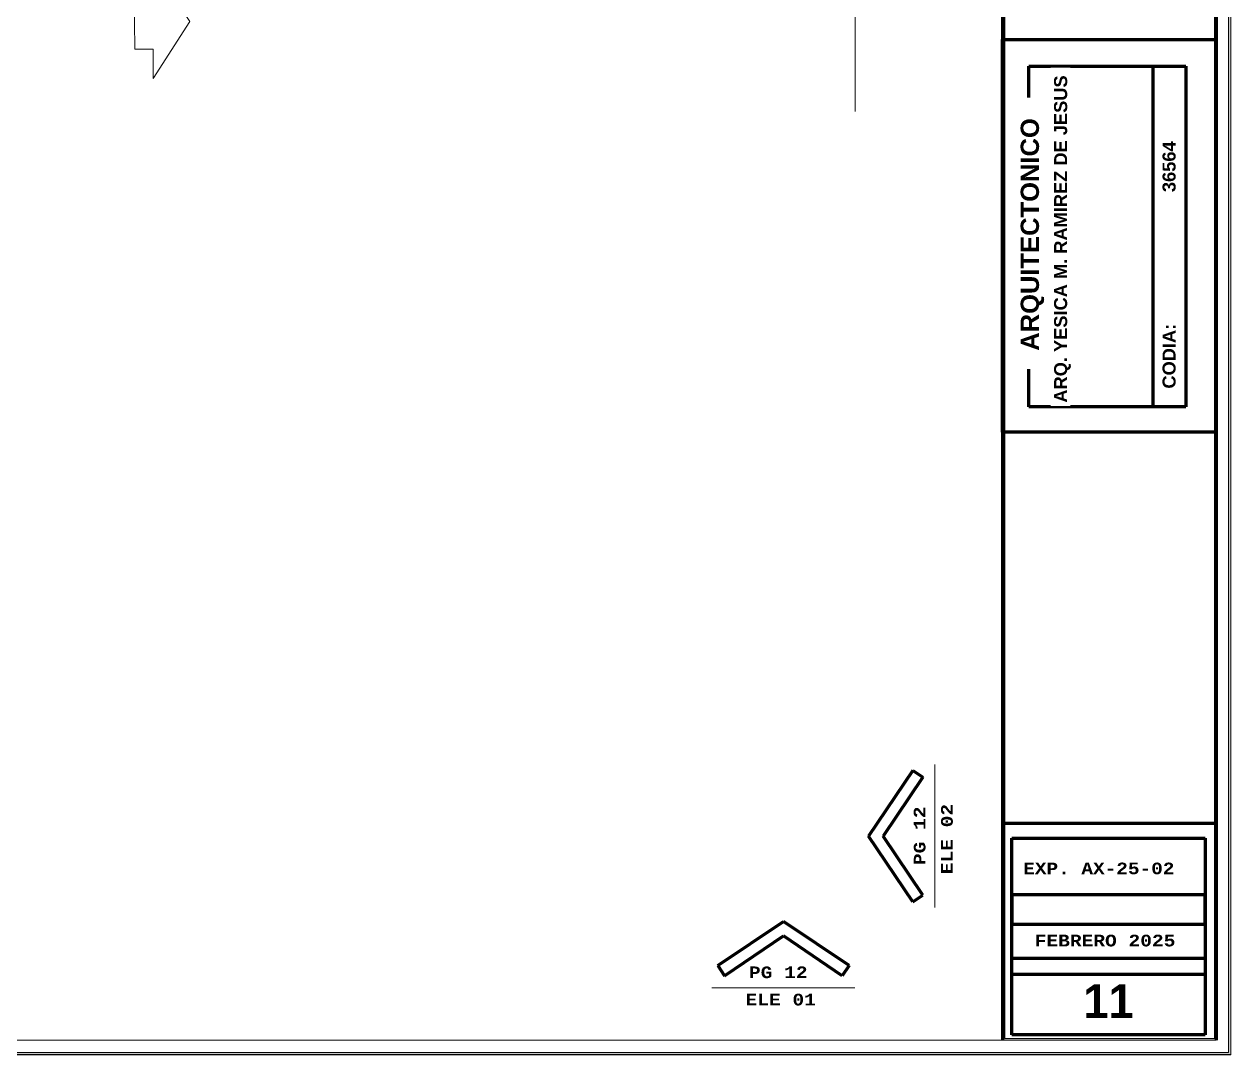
# Model space of a CAD drawing. Header units: metres. Extents: x -144 to 1000, y -717 to 29.
# Drawn here: x 983.96 to 1000.37, y -589.13 to -575.1 of the extents above; entities that cross this region are included whole.
import ezdxf

# ---------------------------------------------------------------- set-up
doc = ezdxf.new("R2010")
doc.units = ezdxf.units.M
doc.layers.get('0').update_dxf_attribs({"color": 1})
for name, color, linetype, lineweight in [('A-DETL', 1, 'Continuous', 9), ('A-DETL-GENF', 1, 'Continuous', 9), ('A-DETL-THIN', 1, 'Continuous', 9), ('G-ANNO-TEXT', 2, 'Continuous', 9), ('G-ANNO-TTLB', 3, 'Continuous', 18), ('G-ANNO-TTLB-WIDE', 1, 'Continuous', 70), ('G-IMPT', 1, 'Continuous', 9)]:
    doc.layers.add(name, color=color, linetype=linetype, lineweight=lineweight)
doc.styles.add('Arial_B', font='arialbd.ttf', dxfattribs={"height": 0.0025})
doc.styles.add('Arial_B_1', font='arialbd.ttf', dxfattribs={"height": 0.001786})
doc.styles.add('Britannic Bold_B_6', font='', dxfattribs={"height": 0.005})
doc.styles.add('Courier New_B_2', font='courbd.ttf', dxfattribs={"height": 0.0016})
doc.styles.add('Courier New_B_3', font='courbd.ttf', dxfattribs={"height": 0.2625})
doc.styles.add('Courier New_B_4', font='courbd.ttf', dxfattribs={"height": 0.001587})
doc.styles.get('Britannic Bold_B_6').set_extended_font_data('Britannic Bold', bold=True)

# ---------------------------------------------------------------- blocks, each defined once
blk = doc.blocks.new('tarjeta de nathalie 00')
at = {"layer": 'G-IMPT', "lineweight": 9}
h = blk.add_hatch(color=3, dxfattribs=at)
h.paths.add_polyline_path([(-145.23888, -717.38489), (-145.21019, -717.38489), (-145.21019, -716.89355), (-145.21019, -716.79934), (-145.23888, -716.79934), (-145.23888, -716.89379)])
h.paths.add_polyline_path([(-145.20996, -716.7991), (-145.20996, -717.3851), (-145.2392, -717.3851), (-145.2392, -716.7991)])
h.paths.add_polyline_path([(-145.23902, -717.3868), (-145.20826, -717.3868), (-145.20826, -716.7974), (-145.2392, -716.7974), (-146.09866, -716.7974), (-146.09866, -717.3868)])
h.paths.add_polyline_path([(-145.20795, -716.79707), (-145.20795, -717.3871), (-146.09898, -717.3871), (-146.09898, -716.79707)])
at = {"layer": 'G-ANNO-TTLB', "color": 3}
for p, q in [((-145.20826, -716.7974), (-145.20826, -717.3868)), ((-145.20795, -717.3871), (-145.20795, -716.79707)), ((-145.20795, -717.38713), (-145.20795, -716.79707)), ((-145.2392, -716.7991), (-145.2392, -717.3851)), ((-145.20996, -717.3851), (-145.20996, -716.7991)), ((-145.23888, -717.38489), (-145.23888, -716.89379)), ((-145.21019, -716.89355), (-145.21019, -717.38489)), ((-145.20996, -717.3851), (-146.09696, -717.3851)), ((-145.2392, -717.3851), (-145.20996, -717.3851)), ((-145.21019, -717.38489), (-145.23888, -717.38489)), ((-146.09898, -717.3871), (-145.20795, -717.3871)), ((-146.09898, -717.38713), (-145.20795, -717.38713)), ((-145.20826, -717.3868), (-145.23902, -717.3868))]:
    blk.add_line(p, q, dxfattribs=at)
at = {"layer": 'G-ANNO-TTLB'}
blk.add_line((-145.23902, -717.3868), (-146.09866, -717.3868), dxfattribs=at)
at = {"layer": 'G-ANNO-TTLB-WIDE', "color": 3}
for p, q in [((-145.2392, -716.7991), (-145.2392, -717.3851)), ((-145.20996, -716.7991), (-145.20996, -717.3851)), ((-145.2392, -717.24821), (-145.20996, -717.24821)), ((-145.2392, -717.30194), (-145.2392, -717.24821)), ((-145.20996, -717.24821), (-145.20996, -717.30194)), ((-145.23559, -717.25789), (-145.23559, -717.25185)), ((-145.23559, -717.25185), (-145.21413, -717.25185)), ((-145.21856, -717.29848), (-145.21856, -717.25185)), ((-145.21413, -717.25185), (-145.21413, -717.29848)), ((-145.23559, -717.29848), (-145.23559, -717.29331)), ((-145.21413, -717.29848), (-145.23559, -717.29848)), ((-145.20996, -717.30194), (-145.2392, -717.30194)), ((-145.2392, -717.35541), (-145.20996, -717.35541)), ((-145.23791, -717.35747), (-145.21146, -717.35747)), ((-145.23791, -717.3844), (-145.23791, -717.35747)), ((-145.21146, -717.35747), (-145.21146, -717.3844)), ((-145.23791, -717.36524), (-145.23791, -717.36926)), ((-145.21146, -717.36524), (-145.23791, -717.36524)), ((-145.21146, -717.36926), (-145.21146, -717.36524)), ((-145.23791, -717.36926), (-145.21146, -717.36926)), ((-145.23791, -717.3739), (-145.22469, -717.3739)), ((-145.23791, -717.3844), (-145.23791, -717.3739)), ((-145.23791, -717.3739), (-145.21146, -717.3739)), ((-145.23791, -717.37615), (-145.23791, -717.3739)), ((-145.22469, -717.3739), (-145.21146, -717.3739)), ((-145.21146, -717.3739), (-145.21146, -717.3844)), ((-145.21146, -717.3739), (-145.21146, -717.37615)), ((-145.21146, -717.37615), (-145.23791, -717.37615)), ((-145.21146, -717.3844), (-145.23791, -717.3844)), ((-145.22469, -717.3844), (-145.23791, -717.3844)), ((-145.21146, -717.3844), (-145.22469, -717.3844))]:
    blk.add_line(p, q, dxfattribs=at)
at = {"layer": 'G-ANNO-TTLB', "lineweight": 9, "attachment_point": 1}
for s, insert, char_height, width, style in [('EXP. AX-25-02', (-145.23635, -717.36083), 0.0015875, 0.027097, 'Courier New_B_4'), ('FEBRERO 2025', (-145.23478, -717.37069), 0.0016, 0.0250126, 'Courier New_B_3')]:
    blk.add_mtext(s, dxfattribs=dict(at, insert=insert, char_height=char_height, width=width, style=style))
at = {"layer": 'G-ANNO-TTLB', "lineweight": 9, "attachment_point": 1, "rotation": 90, "bg_fill": 3, "box_fill_scale": 1.25, "bg_fill_color": 256, "bg_fill_true_color": 13158600, "bg_fill_transparency": 0}
for s, insert, char_height, width, style in [('\\pxt4;ARQ. YESICA M. RAMIREZ DE JESUS', (-145.23213, -717.2979), 0.0017859, 0.0453611, 'Arial_B_1'), ('CODIA:                          36564', (-145.2173, -717.29598), 0.0017859, 0.0412887, 'Arial_B_1'), ('ARQUITECTONICO', (-145.2367, -717.2908), 0.0025, 0.0340148, 'Arial_B')]:
    blk.add_mtext(s, dxfattribs=dict(at, insert=insert, char_height=char_height, width=width, style=style))
blk = doc.blocks.new('A$C4d52d4f2')
at = {"layer": 'A-DETL', "color": 7, "lineweight": 100}
for p, q in [((-0.04347, -0.55119), (-0.04953, -0.56017)), ((-0.04347, -0.55119), (-0.0421, -0.55211)), ((-0.0421, -0.55211), (-0.04754, -0.56017)), ((-0.04347, -0.56916), (-0.04953, -0.56017)), ((-0.0421, -0.56824), (-0.04754, -0.56017)), ((-0.04347, -0.56916), (-0.0421, -0.56824)), ((-0.07018, -0.5779), (-0.0612, -0.57184)), ((-0.05221, -0.5779), (-0.0612, -0.57184)), ((-0.06926, -0.57927), (-0.0612, -0.57383)), ((-0.05314, -0.57927), (-0.0612, -0.57383)), ((-0.07018, -0.5779), (-0.06926, -0.57927)), ((-0.05221, -0.5779), (-0.05314, -0.57927))]:
    blk.add_line(p, q, dxfattribs=at)
at = {"layer": 'A-DETL-THIN', "lineweight": 18}
for p, q in [((-0.04047, -0.55038), (-0.04047, -0.56996)), ((-0.07099, -0.58091), (-0.05141, -0.58091))]:
    blk.add_line(p, q, dxfattribs=at)
at = {"layer": 'G-ANNO-TEXT', "char_height": 0.0016, "attachment_point": 1, "rotation": 90, "style": 'Courier New_B_2'}
for s, insert, width in [('ELE 02', (-0.03963, -0.56539), 0.0125063), ('PG 12', (-0.04336, -0.56414), 0.0104219)]:
    blk.add_mtext(s, dxfattribs=dict(at, insert=insert, width=width))
at = {"layer": 'G-ANNO-TEXT', "char_height": 0.0016, "attachment_point": 1, "style": 'Courier New_B_2'}
for s, insert, width in [('PG 12', (-0.0659, -0.57801), 0.0104219), ('ELE 01', (-0.06637, -0.58174), 0.0125063)]:
    blk.add_mtext(s, dxfattribs=dict(at, insert=insert, width=width))
blk = doc.blocks.new('flecha pq - flecha pq-1071007-Techo DIM')
at = {"layer": 'A-DETL-GENF', "color": 8, "true_color": 0x808080}
for p, q in [((0.031, -0.297), (-0.344, -0.297)), ((-0.344, -0.297), (-0.344, -0.547)), ((0.031, -0.297), (0.406, -0.297)), ((0.406, -0.297), (0.406, -0.547)), ((-0.344, -0.547), (-0.744, -0.547)), ((-0.744, -0.547), (0.031, -1.047)), ((0.806, -0.547), (0.031, -1.047)), ((0.406, -0.547), (0.806, -0.547))]:
    blk.add_line(p, q, dxfattribs=at)
blk = doc.blocks.new('L')
at = {"layer": 'A-DETL-THIN', "color": 8, "true_color": 0x808080}
blk.add_line((988.43, -515.386), (988.43, -519.377), dxfattribs=at)
at = {"layer": 'A-DETL-GENF', "color": 8, "true_color": 0x808080, "rotation": 90.24998812027091}
blk.add_blockref('flecha pq - flecha pq-1071007-Techo DIM', (978.334, -518.19), dxfattribs=at)

msp = doc.modelspace()

# ---------------------------------------------------------------- block references
at = {"xscale": 99.43160266323505, "yscale": 99.43160266323505, "zscale": 99.43160266323505}
msp.add_blockref('tarjeta de nathalie 00', (15438.631, 70741.827), dxfattribs=at)

# ---------------------------------------------------------------- next in the draw order: block references
at = {"xscale": 99.43160273753426, "yscale": 99.43160273753426, "zscale": 99.43160273753426}
msp.add_blockref('A$C4d52d4f2', (1000.371, -530.45), dxfattribs=at)

# ---------------------------------------------------------------- next in the draw order: texts
at = {"layer": 'G-ANNO-TTLB', "style": 'Britannic Bold_B_6'}
msp.add_text('11', height=0.4606, dxfattribs=at).set_placement((998.365, -588.625))

# ---------------------------------------------------------------- next in the draw order: block references
at = {"color": 3}
msp.add_blockref('L', (6.834, -56.913), dxfattribs=at)

doc.saveas('drawing.dxf')
